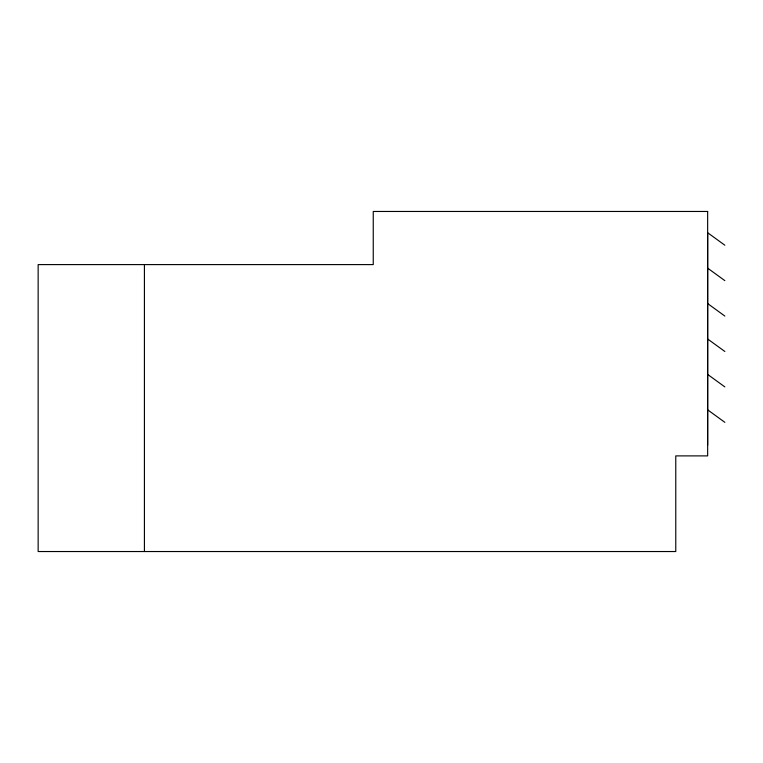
<?xml version="1.0" encoding="UTF-8"?>
<svg xmlns="http://www.w3.org/2000/svg" width="763" height="763" viewBox="0 0 763 763"><rect width="100%" height="100%" fill="white"/><g stroke="black" fill="none" stroke-linecap="round" stroke-linejoin="round"><path stroke-width="1.14" d="M707.654 445.258L707.654 232.725L724.85 245.219M707.654 268.147L724.85 280.641M707.654 303.569L724.85 316.063M707.654 338.991L724.85 351.485M707.654 374.414L724.85 386.908M707.654 409.836L724.85 422.33M144.417 264.599L144.417 551.535M707.654 211.465L373.25 211.465L373.25 264.599L38.15 264.599L38.15 551.535L675.77 551.535L675.77 455.892L707.654 455.892L707.654 211.465"/></g></svg>
